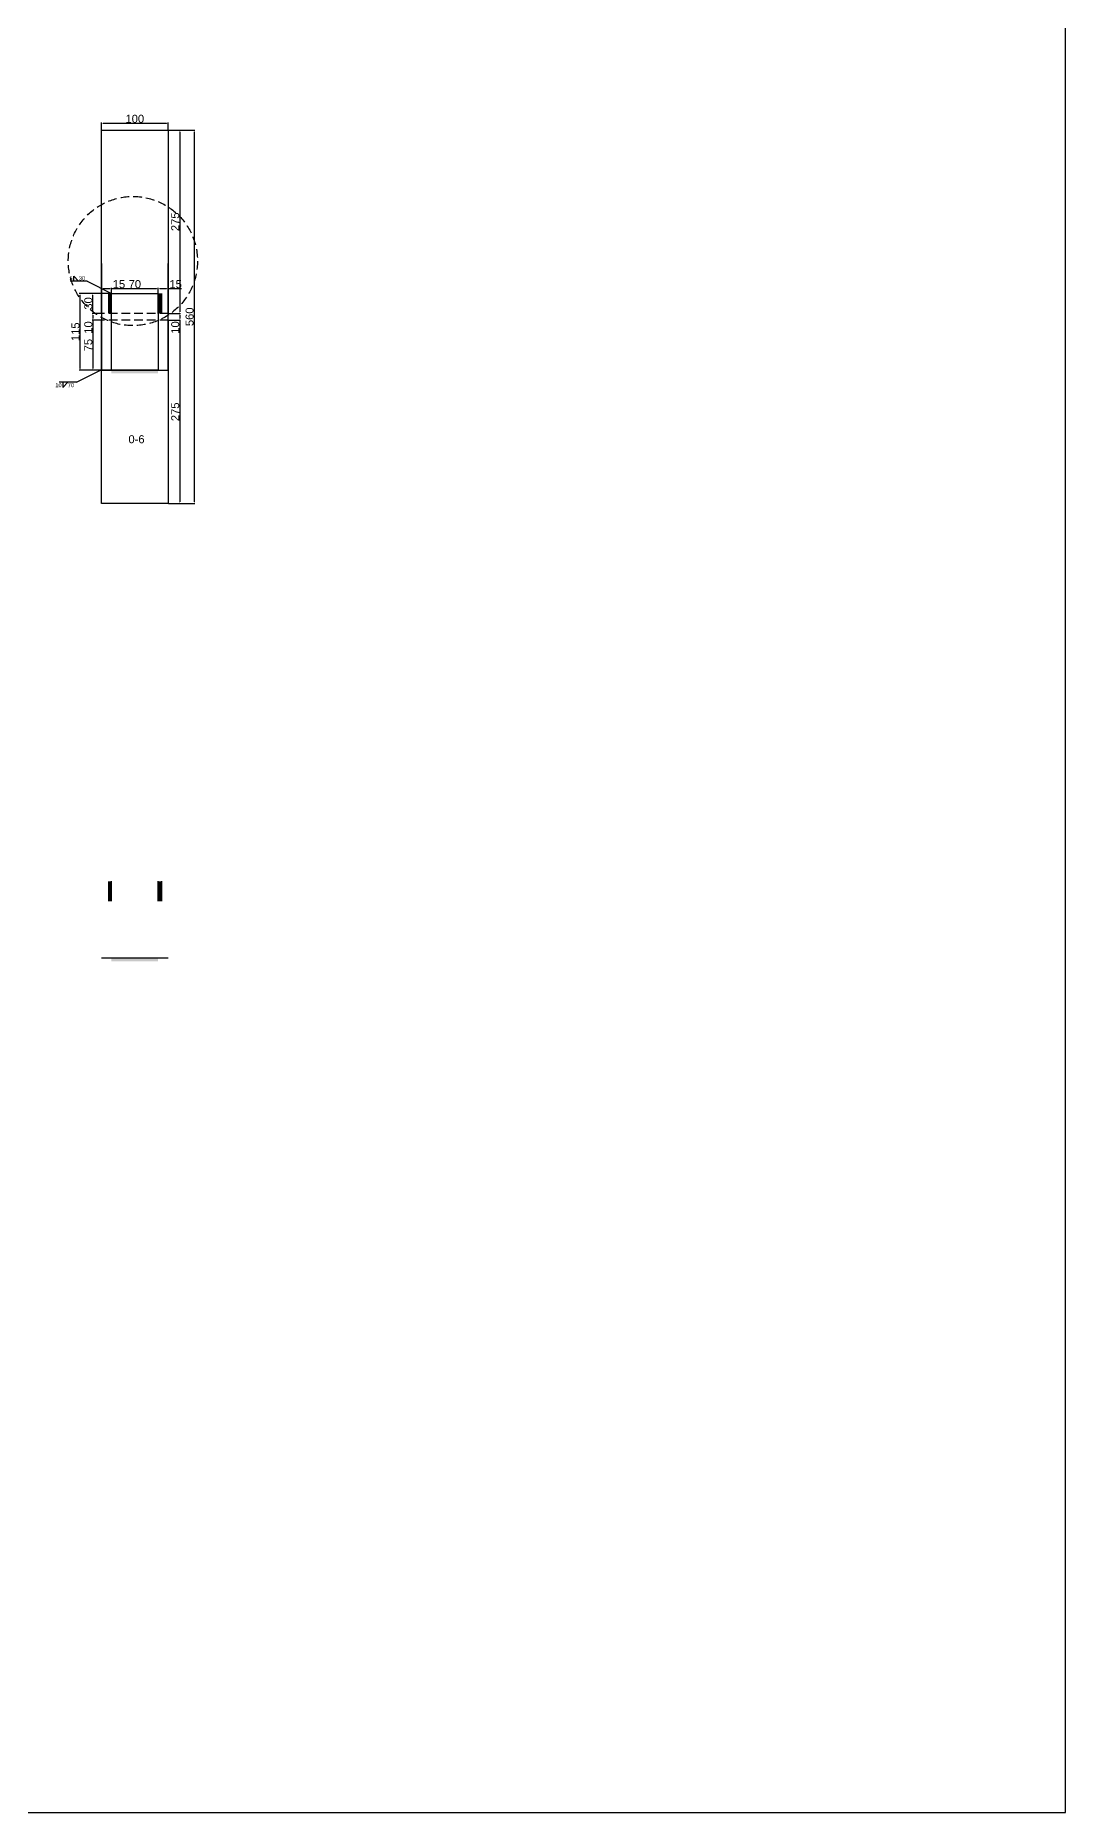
# Model space of a CAD drawing. Header units: millimetres. Extents: x 1455 to 24185, y -7314 to 4772.
# Drawn here: x 22640 to 24185, y -971 to 1693 of the extents above; entities that cross this region are included whole.
import ezdxf

# ---------------------------------------------------------------- set-up
doc = ezdxf.new("R2010")
doc.units = ezdxf.units.MM
doc.linetypes.add('DASHED', pattern=[19.05, 12.7, -6.35])
for name, color, linetype in [('切平处', 3, 'DASHED'), ('尺寸标注', 6, 'Continuous'), ('标号', 4, 'Continuous'), ('焊缝', 250, 'Continuous')]:
    doc.layers.add(name, color=color, linetype=linetype)
doc.styles.get("Standard").update_dxf_attribs({"font": 'arial.ttf'})
doc.dimstyles.new('ISO-25-JHF', dxfattribs={"dimtxt": 12, "dimasz": 2.5, "dimexe": 1.25, "dimexo": 0.625, "dimtad": 1, "dimtxsty": 'Standard', "dimcen": 2.5, "dimadec": 0, "dimazin": 0, "dimtfac": 1, "dimtmove": 0, "dimatfit": 3, "dimfxl": 1, "dimarcsym": 0})

# ---------------------------------------------------------------- blocks, each defined once
blk = doc.blocks.new('*D1796')
at = {"layer": 'Defpoints', "color": 0, "transparency": 16777216}
for p in [(22738.8, 1551.6), (22838.8, 1561.8), (22838.8, 1551.6)]:
    blk.add_point(p, dxfattribs=at)
at = {"layer": '尺寸标注', "color": 0, "lineweight": -2, "transparency": 16777216}
for p, q in [((22738.8, 1552.2), (22738.8, 1563)), ((22741.3, 1561.8), (22836.3, 1561.8)), ((22838.8, 1552.2), (22838.8, 1563))]:
    blk.add_line(p, q, dxfattribs=at)
at = {"layer": '尺寸标注', "color": 0, "transparency": 16777216}
for points in [[(22741.3, 1562.2), (22741.3, 1561.3), (22738.8, 1561.8)], [(22836.3, 1562.2), (22836.3, 1561.3), (22838.8, 1561.8)]]:
    blk.add_solid(points, dxfattribs=at)
at = {"layer": '尺寸标注', "color": 0, "transparency": 16777216, "insert": (22788.8, 1568.5), "char_height": 12, "attachment_point": 5}
blk.add_mtext('100', dxfattribs=at)
blk = doc.blocks.new('*D1797')
at = {"layer": 'Defpoints', "color": 0, "transparency": 16777216}
for p in [(22838.8, 1551.6), (22838.8, 1276.6), (22856.3, 1276.6)]:
    blk.add_point(p, dxfattribs=at)
at = {"layer": '尺寸标注', "color": 0, "lineweight": -2, "transparency": 16777216}
for p, q in [((22839.4, 1551.6), (22857.5, 1551.6)), ((22856.3, 1549.1), (22856.3, 1279.1)), ((22839.4, 1276.6), (22857.5, 1276.6))]:
    blk.add_line(p, q, dxfattribs=at)
at = {"layer": '尺寸标注', "color": 0, "transparency": 16777216}
for points in [[(22855.9, 1549.1), (22856.7, 1549.1), (22856.3, 1551.6)], [(22855.9, 1279.1), (22856.7, 1279.1), (22856.3, 1276.6)]]:
    blk.add_solid(points, dxfattribs=at)
at = {"layer": '尺寸标注', "color": 0, "transparency": 16777216, "insert": (22849.5, 1414.1), "char_height": 12, "attachment_point": 5, "rotation": 90}
blk.add_mtext('275', dxfattribs=at)
blk = doc.blocks.new('*D1798')
at = {"layer": 'Defpoints', "color": 0, "transparency": 16777216}
for p in [(22838.8, 1276.6), (22838.8, 1266.6), (22856.3, 1266.6)]:
    blk.add_point(p, dxfattribs=at)
at = {"layer": '尺寸标注', "color": 0, "lineweight": -2, "transparency": 16777216}
for p, q in [((22839.4, 1276.6), (22857.5, 1276.6)), ((22839.4, 1266.6), (22857.5, 1266.6)), ((22856.3, 1274.1), (22856.3, 1269.1)), ((22856.3, 1266.6), (22856.3, 1246.9))]:
    blk.add_line(p, q, dxfattribs=at)
at = {"layer": '尺寸标注', "color": 0, "transparency": 16777216}
for points in [[(22855.9, 1274.1), (22856.7, 1274.1), (22856.3, 1276.6)], [(22855.9, 1269.1), (22856.7, 1269.1), (22856.3, 1266.6)]]:
    blk.add_solid(points, dxfattribs=at)
at = {"layer": '尺寸标注', "color": 0, "transparency": 16777216, "insert": (22849.5, 1255.5), "char_height": 12, "attachment_point": 5, "rotation": 90}
blk.add_mtext('10', dxfattribs=at)
blk = doc.blocks.new('*D1799')
at = {"layer": 'Defpoints', "color": 0, "transparency": 16777216}
for p in [(22838.8, 1266.6), (22838.8, 991.6), (22856.3, 991.6)]:
    blk.add_point(p, dxfattribs=at)
at = {"layer": '尺寸标注', "color": 0, "lineweight": -2, "transparency": 16777216}
for p, q in [((22839.4, 1266.6), (22857.5, 1266.6)), ((22856.3, 1264.1), (22856.3, 994.1)), ((22839.4, 991.6), (22857.5, 991.6))]:
    blk.add_line(p, q, dxfattribs=at)
at = {"layer": '尺寸标注', "color": 0, "transparency": 16777216}
for points in [[(22855.9, 1264.1), (22856.7, 1264.1), (22856.3, 1266.6)], [(22855.9, 994.1), (22856.7, 994.1), (22856.3, 991.6)]]:
    blk.add_solid(points, dxfattribs=at)
at = {"layer": '尺寸标注', "color": 0, "transparency": 16777216, "insert": (22849.5, 1129.1), "char_height": 12, "attachment_point": 5, "rotation": 90}
blk.add_mtext('275', dxfattribs=at)
blk = doc.blocks.new('*D1678')
at = {"layer": 'Defpoints', "color": 0, "transparency": 16777216}
for p in [(22838.8, 1551.6), (22838.8, 991.6), (22877.7, 991.6)]:
    blk.add_point(p, dxfattribs=at)
at = {"layer": '尺寸标注', "color": 0, "lineweight": -2, "transparency": 16777216}
for p, q in [((22839.4, 1551.6), (22879, 1551.6)), ((22877.7, 1549.1), (22877.7, 994.1)), ((22839.4, 991.6), (22879, 991.6))]:
    blk.add_line(p, q, dxfattribs=at)
at = {"layer": '尺寸标注', "color": 0, "transparency": 16777216}
for points in [[(22877.3, 1549.1), (22878.2, 1549.1), (22877.7, 1551.6)], [(22877.3, 994.1), (22878.2, 994.1), (22877.7, 991.6)]]:
    blk.add_solid(points, dxfattribs=at)
at = {"layer": '尺寸标注', "color": 0, "transparency": 16777216, "insert": (22871, 1271.6), "char_height": 12, "attachment_point": 5, "rotation": 90}
blk.add_mtext('560', dxfattribs=at)
blk = doc.blocks.new('*D1800')
at = {"layer": 'Defpoints', "color": 0, "transparency": 16777216}
for p in [(22706.6, 1306.6), (22753.8, 1306.6), (22753.8, 1191.6)]:
    blk.add_point(p, dxfattribs=at)
at = {"layer": '尺寸标注', "color": 0, "lineweight": -2, "transparency": 16777216}
for p, q in [((22753.2, 1306.6), (22705.4, 1306.6)), ((22706.6, 1194.1), (22706.6, 1304.1)), ((22753.2, 1191.6), (22705.4, 1191.6))]:
    blk.add_line(p, q, dxfattribs=at)
at = {"layer": '尺寸标注', "color": 0, "transparency": 16777216}
for points in [[(22706.2, 1304.1), (22707.1, 1304.1), (22706.6, 1306.6)], [(22706.2, 1194.1), (22707.1, 1194.1), (22706.6, 1191.6)]]:
    blk.add_solid(points, dxfattribs=at)
at = {"layer": '尺寸标注', "color": 0, "transparency": 16777216, "insert": (22699.9, 1249.1), "char_height": 12, "attachment_point": 5, "rotation": 90}
blk.add_mtext('115', dxfattribs=at)
blk = doc.blocks.new('*D1679')
at = {"layer": 'Defpoints', "color": 0, "transparency": 16777216}
for p in [(22725.9, 1306.6), (22738.8, 1306.6), (22738.8, 1276.6)]:
    blk.add_point(p, dxfattribs=at)
at = {"layer": '尺寸标注', "color": 0, "lineweight": -2, "transparency": 16777216}
for p, q in [((22738.2, 1306.6), (22724.6, 1306.6)), ((22725.9, 1279.1), (22725.9, 1304.1)), ((22738.2, 1276.6), (22724.6, 1276.6))]:
    blk.add_line(p, q, dxfattribs=at)
at = {"layer": '尺寸标注', "color": 0, "transparency": 16777216}
for points in [[(22725.4, 1304.1), (22726.3, 1304.1), (22725.9, 1306.6)], [(22725.4, 1279.1), (22726.3, 1279.1), (22725.9, 1276.6)]]:
    blk.add_solid(points, dxfattribs=at)
at = {"layer": '尺寸标注', "color": 0, "transparency": 16777216, "insert": (22719.1, 1291.6), "char_height": 12, "attachment_point": 5, "rotation": 90}
blk.add_mtext('30', dxfattribs=at)
blk = doc.blocks.new('*D1680')
at = {"layer": 'Defpoints', "color": 0, "transparency": 16777216}
for p in [(22738.8, 1306.6), (22753.8, 1313.8), (22753.8, 1306.6)]:
    blk.add_point(p, dxfattribs=at)
at = {"layer": '尺寸标注', "color": 0, "lineweight": -2, "transparency": 16777216}
for p, q in [((22738.8, 1307.2), (22738.8, 1315)), ((22741.3, 1313.8), (22751.3, 1313.8)), ((22753.8, 1307.2), (22753.8, 1315)), ((22753.8, 1313.8), (22773.7, 1313.8))]:
    blk.add_line(p, q, dxfattribs=at)
at = {"layer": '尺寸标注', "color": 0, "transparency": 16777216}
for points in [[(22741.3, 1314.2), (22741.3, 1313.4), (22738.8, 1313.8)], [(22751.3, 1314.2), (22751.3, 1313.4), (22753.8, 1313.8)]]:
    blk.add_solid(points, dxfattribs=at)
at = {"layer": '尺寸标注', "color": 0, "transparency": 16777216, "insert": (22765, 1320.5), "char_height": 12, "attachment_point": 5}
blk.add_mtext('15', dxfattribs=at)
blk = doc.blocks.new('*D1681')
at = {"layer": 'Defpoints', "color": 0, "transparency": 16777216}
for p in [(22753.8, 1306.6), (22823.8, 1313.8), (22823.8, 1306.6)]:
    blk.add_point(p, dxfattribs=at)
at = {"layer": '尺寸标注', "color": 0, "lineweight": -2, "transparency": 16777216}
for p, q in [((22753.8, 1307.2), (22753.8, 1315)), ((22756.3, 1313.8), (22821.3, 1313.8)), ((22823.8, 1307.2), (22823.8, 1315))]:
    blk.add_line(p, q, dxfattribs=at)
at = {"layer": '尺寸标注', "color": 0, "transparency": 16777216}
for points in [[(22756.3, 1314.2), (22756.3, 1313.4), (22753.8, 1313.8)], [(22821.3, 1314.2), (22821.3, 1313.4), (22823.8, 1313.8)]]:
    blk.add_solid(points, dxfattribs=at)
at = {"layer": '尺寸标注', "color": 0, "transparency": 16777216, "insert": (22788.8, 1320.5), "char_height": 12, "attachment_point": 5}
blk.add_mtext('70', dxfattribs=at)
blk = doc.blocks.new('*D1801')
at = {"layer": 'Defpoints', "color": 0, "transparency": 16777216}
for p in [(22823.8, 1306.6), (22838.8, 1313.8), (22838.8, 1306.6)]:
    blk.add_point(p, dxfattribs=at)
at = {"layer": '尺寸标注', "color": 0, "lineweight": -2, "transparency": 16777216}
for p, q in [((22823.8, 1307.2), (22823.8, 1315)), ((22826.3, 1313.8), (22836.3, 1313.8)), ((22838.8, 1307.2), (22838.8, 1315)), ((22838.8, 1313.8), (22858.7, 1313.8))]:
    blk.add_line(p, q, dxfattribs=at)
at = {"layer": '尺寸标注', "color": 0, "transparency": 16777216}
for points in [[(22826.3, 1314.2), (22826.3, 1313.4), (22823.8, 1313.8)], [(22836.3, 1314.2), (22836.3, 1313.4), (22838.8, 1313.8)]]:
    blk.add_solid(points, dxfattribs=at)
at = {"layer": '尺寸标注', "color": 0, "transparency": 16777216, "insert": (22850, 1320.5), "char_height": 12, "attachment_point": 5}
blk.add_mtext('15', dxfattribs=at)
blk = doc.blocks.new('*D1802')
at = {"layer": 'Defpoints', "color": 0, "transparency": 16777216}
for p in [(22725.9, 1266.6), (22738.8, 1276.6), (22738.8, 1266.6)]:
    blk.add_point(p, dxfattribs=at)
at = {"layer": '尺寸标注', "color": 0, "lineweight": -2, "transparency": 16777216}
for p, q in [((22738.2, 1276.6), (22724.6, 1276.6)), ((22738.2, 1266.6), (22724.6, 1266.6)), ((22725.9, 1274.1), (22725.9, 1269.1)), ((22725.9, 1266.6), (22725.9, 1246.9))]:
    blk.add_line(p, q, dxfattribs=at)
at = {"layer": '尺寸标注', "color": 0, "transparency": 16777216}
for points in [[(22725.4, 1274.1), (22726.3, 1274.1), (22725.9, 1276.6)], [(22725.4, 1269.1), (22726.3, 1269.1), (22725.9, 1266.6)]]:
    blk.add_solid(points, dxfattribs=at)
at = {"layer": '尺寸标注', "color": 0, "transparency": 16777216, "insert": (22719.1, 1255.5), "char_height": 12, "attachment_point": 5, "rotation": 90}
blk.add_mtext('10', dxfattribs=at)
blk = doc.blocks.new('*D1682')
at = {"layer": 'Defpoints', "color": 0, "transparency": 16777216}
for p in [(22738.8, 1266.6), (22725.9, 1191.6), (22738.8, 1191.6)]:
    blk.add_point(p, dxfattribs=at)
at = {"layer": '尺寸标注', "color": 0, "lineweight": -2, "transparency": 16777216}
for p, q in [((22738.2, 1266.6), (22724.6, 1266.6)), ((22725.9, 1264.1), (22725.9, 1194.1)), ((22738.2, 1191.6), (22724.6, 1191.6))]:
    blk.add_line(p, q, dxfattribs=at)
at = {"layer": '尺寸标注', "color": 0, "transparency": 16777216}
for points in [[(22725.4, 1264.1), (22726.3, 1264.1), (22725.9, 1266.6)], [(22725.4, 1194.1), (22726.3, 1194.1), (22725.9, 1191.6)]]:
    blk.add_solid(points, dxfattribs=at)
at = {"layer": '尺寸标注', "color": 0, "transparency": 16777216, "insert": (22719.1, 1229.1), "char_height": 12, "attachment_point": 5, "rotation": 90}
blk.add_mtext('75', dxfattribs=at)

msp = doc.modelspace()

# ---------------------------------------------------------------- hatches: boundary and pattern name
at = {"layer": '焊缝'}
h = msp.add_hatch(color=250, dxfattribs=at)
h.dxf.hatch_style = 1
h.paths.add_polyline_path([(22753.804, 1306.556), (22748.804, 1306.556), (22748.804, 1276.556), (22753.804, 1276.556)])
h = msp.add_hatch(color=250, dxfattribs=at)
h.dxf.hatch_style = 1
h.paths.add_polyline_path([(22823.804, 1306.556), (22828.804, 1306.535), (22828.804, 1276.556), (22823.804, 1276.556)])
h = msp.add_hatch(color=250, dxfattribs=at)
h.dxf.hatch_style = 1
h.paths.add_polyline_path([(22753.804, 1186.556), (22753.804, 1191.556), (22823.804, 1191.556), (22823.804, 1186.556)])
h = msp.add_hatch(color=250, dxfattribs=at)
h.dxf.hatch_style = 1
h.paths.add_polyline_path([(22753.804, 425.134), (22748.804, 425.134), (22748.804, 395.134), (22753.804, 395.134)])
h = msp.add_hatch(color=250, dxfattribs=at)
h.dxf.hatch_style = 1
h.paths.add_polyline_path([(22823.804, 425.134), (22828.804, 425.113), (22828.804, 395.134), (22823.804, 395.134)])
h = msp.add_hatch(color=250, dxfattribs=at)
h.dxf.hatch_style = 1
h.paths.add_polyline_path([(22753.804, 305.134), (22753.804, 310.134), (22823.804, 310.134), (22823.804, 305.134)])

# ---------------------------------------------------------------- linework, layer by layer
for p, q in [((24184.578, -971.491), (24184.578, 4358.244)), ((22738.804, 1551.62), (22838.804, 1551.62)), ((22738.804, 1276.62), (22738.804, 1551.62)), ((22838.804, 1551.62), (22838.804, 1276.62)), ((22738.804, 1351.62), (22738.804, 1191.62)), ((22838.804, 1191.62), (22838.804, 1351.62)), ((22753.804, 1306.62), (22823.804, 1306.62)), ((22753.804, 1191.62), (22753.804, 1306.62)), ((22753.804, 1306.62), (22823.804, 1306.62)), ((22823.804, 1306.62), (22823.804, 1191.62)), ((22738.804, 991.62), (22738.804, 1266.62)), ((22838.804, 1266.62), (22838.804, 991.62)), ((22738.804, 1191.62), (22838.804, 1191.62)), ((22823.804, 1191.62), (22753.804, 1191.62)), ((22838.804, 991.62), (22738.804, 991.62)), ((14772.062, -971.491), (24184.578, -971.491))]:
    msp.add_line(p, q)
at = {"linetype": 'DASHED'}
for p, q in [((22838.804, 1276.62), (22738.804, 1276.62)), ((22838.804, 1266.62), (22738.804, 1266.62))]:
    msp.add_line(p, q, dxfattribs=at)
at = {"layer": '切平处'}
msp.add_circle((22785.9, 1355.147), 96.875, dxfattribs=at)
at = {"layer": '尺寸标注'}
for p, q in [((22697.299, 1324.81), (22697.299, 1332.575)), ((22697.299, 1332.575), (22704.531, 1324.81)), ((22717.412, 1324.81), (22691.65, 1324.81)), ((22717.412, 1324.81), (22753.804, 1306.62)), ((22701.099, 1173.431), (22675.336, 1173.431)), ((22680.986, 1173.431), (22680.986, 1165.666)), ((22680.986, 1165.666), (22688.217, 1173.431)), ((22701.099, 1173.431), (22737.49, 1191.62))]:
    msp.add_line(p, q, dxfattribs=at)
at = {"layer": '焊缝'}
for p, q in [((22753.804, 1276.556), (22753.804, 1306.556)), ((22823.804, 1276.556), (22823.804, 1306.556)), ((22828.804, 1306.535), (22828.804, 1276.556)), ((22738.804, 1191.556), (22838.804, 1191.556)), ((22753.804, 395.134), (22753.804, 425.134)), ((22823.804, 395.134), (22823.804, 425.134)), ((22828.804, 425.113), (22828.804, 395.134)), ((22738.804, 310.134), (22838.804, 310.134))]:
    msp.add_line(p, q, dxfattribs=at)

# ---------------------------------------------------------------- texts
at = {"layer": '尺寸标注', "char_height": 6}
for s, insert, attachment_point in [('5    30', (22690.829, 1332.327), 1), ('\\pt0;10    70', (22669.644, 1165.913), 7)]:
    msp.add_mtext_dynamic_manual_height_columns(s, width=68.30832, gutter_width=12.5, heights=[0], dxfattribs=dict(at, insert=insert, attachment_point=attachment_point))
at = {"layer": '标号', "insert": (22779.22, 1081.786), "char_height": 12, "attachment_point": 7}
msp.add_mtext_dynamic_manual_height_columns('0-6', width=70.10425, gutter_width=12.5, heights=[0], dxfattribs=at)

# ---------------------------------------------------------------- dimensions: what is measured, and where the dimension line sits
at = {"layer": '尺寸标注'}
for p1, p2, distance, picture, middle in [((22738.804, 1551.62), (22838.804, 1551.62), 10.138, '*D1796', (22788.804, 1568.51)), ((22838.804, 1551.62), (22838.804, 1276.62), 17.478, '*D1797', (22849.53, 1414.12)), ((22838.804, 1551.62), (22838.804, 991.62), 38.931, '*D1678', (22870.982, 1271.62)), ((22753.804, 1191.62), (22753.804, 1306.62), 47.158, '*D1800', (22699.894, 1249.12)), ((22738.804, 1276.62), (22738.804, 1306.62), 12.951, '*D1679', (22719.097, 1291.62)), ((22738.804, 1306.62), (22753.804, 1306.62), 7.173, '*D1680', (22765.004, 1320.545)), ((22753.804, 1306.62), (22823.804, 1306.62), 7.173, '*D1681', (22788.804, 1320.545)), ((22823.804, 1306.62), (22838.804, 1306.62), 7.173, '*D1801', (22850.004, 1320.545)), ((22738.804, 1276.62), (22738.804, 1266.62), -12.951, '*D1802', (22719.101, 1255.486)), ((22738.804, 1266.62), (22738.804, 1191.62), -12.951, '*D1682', (22719.126, 1229.12)), ((22838.804, 1276.62), (22838.804, 1266.62), 17.478, '*D1798', (22849.53, 1255.486)), ((22838.804, 1266.62), (22838.804, 991.62), 17.478, '*D1799', (22849.53, 1129.12))]:
    dim = msp.add_aligned_dim(p1=p1, p2=p2, distance=distance, dimstyle='ISO-25-JHF', dxfattribs=at)
    dim.commit()
    dim.dimension.update_dxf_attribs({"geometry": picture, "text_midpoint": middle})

doc.saveas('drawing.dxf')
